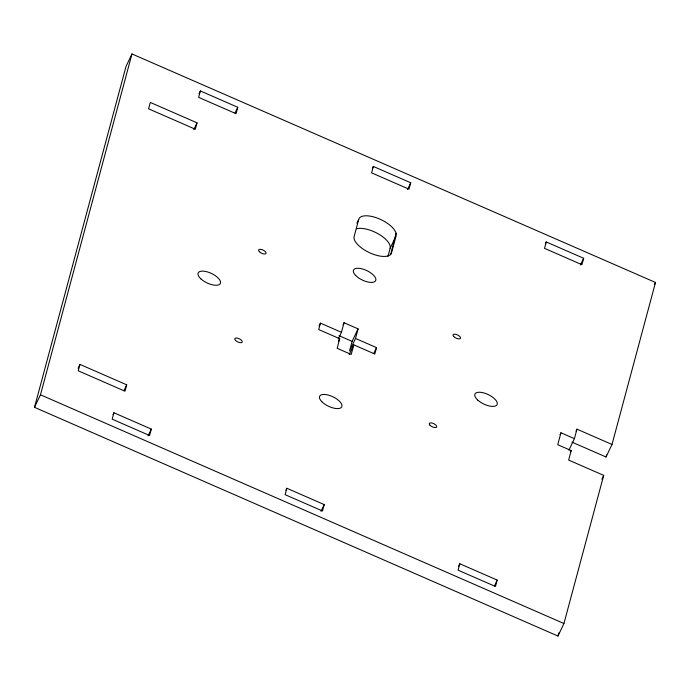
<?xml version="1.0" encoding="UTF-8"?>
<svg xmlns="http://www.w3.org/2000/svg" width="690" height="690" viewBox="0 0 690 690"><rect width="100%" height="100%" fill="white"/><g stroke="black" fill="none" stroke-linecap="round" stroke-linejoin="round"><path stroke-width="1.03" d="M356.877 223.284L358.714 219.429A20.45 8.711 25.5 0 1 377.24 218.066A20.45 8.711 25.5 0 1 396.069 233.263L390.618 254.731M568.888 450.216L574.408 438.65L560.944 432.777L557.736 444.714L571.199 450.587L568.655 460.075L603.707 475.375L563.937 623.519L557.96 636.051L34.5 407.324L126.003 66.481L131.98 53.949L655.5 282.46L612.004 444.464L606.036 456.996L571.95 442.118M34.5 407.324L40.477 394.801L131.98 53.949M79.962 364.415L78.246 370.815L124.985 391.213L126.71 384.822L79.962 364.415L78.125 368.27M113.91 412.767L112.185 419.175L149.583 435.502L151.3 429.085L113.91 412.767L112.988 414.69M200.376 90.951L198.651 97.359L236.049 113.686L237.774 107.269L200.376 90.951L198.996 93.84M197.038 122.837L195.322 129.228L148.583 108.822L150.299 102.431L197.038 122.837L193.821 129.582M338.238 339.066L341.455 332.313L320.427 323.136L318.711 329.553L339.73 338.73L337.16 348.312L351.219 354.453L353.798 344.862L374.799 354.039L376.524 347.622L355.514 338.454L358.093 328.871L344.025 322.73L343.111 324.662M358.714 219.429L354.143 236.48A20.45 8.711 25.5 0 0 370.547 253.17A20.45 8.711 25.5 0 0 391.532 252.799L396.112 235.747L396.069 233.263M286.824 488.261L285.108 494.67L322.497 510.988L324.222 504.58L286.824 488.261L285.91 490.185M373.325 166.437L371.599 172.854L408.998 189.172L410.723 182.764L373.325 166.437L372.402 168.369M341.455 332.313L344.025 322.73M358.093 328.871L352.116 341.395L349.537 350.977L355.514 338.454M387.987 256.301L390.135 248.279L395.655 236.713M459.807 563.764L458.082 570.173L495.48 586.491L497.197 580.083L459.807 563.764L458.427 566.654M546.264 241.948L544.539 248.365L581.937 264.684L583.662 258.276L546.264 241.948L545.35 243.881M574.408 438.65L576.952 429.163L612.004 444.464M557.96 636.051L558.797 632.937M606.036 456.996L606.588 454.917M235.014 113.057L237.774 107.269M123.95 390.6L126.71 384.822M148.083 435.83L151.3 429.085M319.056 326.034L320.427 323.136M407.505 189.508L410.723 182.764M338.359 341.619L339.73 338.73M349.2 354.505L353.798 344.862M373.764 353.401L376.524 347.622M321.005 511.325L324.222 504.58M580.445 265.012L583.662 258.276M560.021 434.7L560.944 432.777M494.445 585.87L497.197 580.083M576.029 431.095L576.952 429.163M570.276 452.511L571.199 450.587M654.577 284.392L655.5 282.46M601.87 479.231L603.707 475.375M338.988 335.668L352.116 341.395M40.477 394.801L563.937 623.519M356.394 228.787A20.45 8.711 25.5 0 1 378.491 233.996A20.45 8.711 25.5 0 1 390.135 248.279M430.008 425.256A4.088 1.742 25.5 0 0 436.477 427.222A4.088 1.742 25.5 0 0 432.457 423.143A4.088 1.742 25.5 0 0 430.008 425.256M453.709 336.47A4.088 1.742 25.5 0 0 460.213 338.609A4.088 1.742 25.5 0 0 456.435 334.521A4.088 1.742 25.5 0 0 453.709 336.47M259.371 251.712A4.088 1.742 25.5 0 0 265.831 253.679A4.088 1.742 25.5 0 0 261.812 249.59A4.088 1.742 25.5 0 0 259.371 251.712M235.549 340.412A4.088 1.742 25.5 0 0 242.009 342.378A4.088 1.742 25.5 0 0 237.99 338.298A4.088 1.742 25.5 0 0 235.549 340.412M321.816 401.684A12.273 5.227 25.5 0 0 341.196 407.583A12.273 5.227 25.5 0 0 329.139 395.318A12.273 5.227 25.5 0 0 321.816 401.684M355.695 275.491A12.273 5.227 25.5 0 0 375.075 281.391A12.273 5.227 25.5 0 0 363.018 269.126A12.273 5.227 25.5 0 0 355.695 275.491M200.893 278.881A12.273 5.227 25.5 0 0 220.024 283.961A12.273 5.227 25.5 0 0 206.853 271.748A12.273 5.227 25.5 0 0 200.893 278.881M477.661 400.002A12.273 5.227 25.5 0 0 496.783 405.082A12.273 5.227 25.5 0 0 483.612 392.869A12.273 5.227 25.5 0 0 477.661 400.002"/></g></svg>
